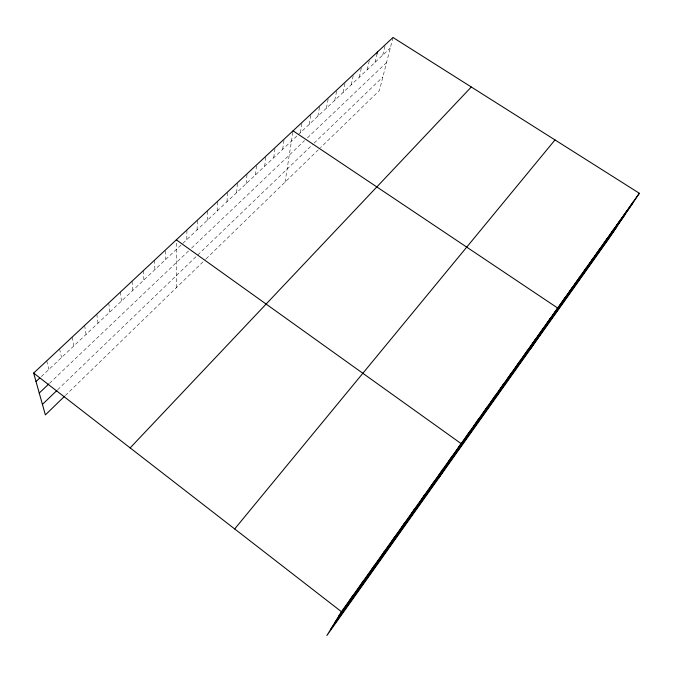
<?xml version="1.0" encoding="UTF-8"?>
<svg xmlns="http://www.w3.org/2000/svg" width="673" height="673" viewBox="0 0 673 673"><rect width="100%" height="100%" fill="white"/><g stroke="black" fill="none" stroke-linecap="round" stroke-linejoin="round"><path stroke-width="0.5" stroke-dasharray="3.37 2.52" d="M176.326 287.724L176.334 240.791M186.783 239.596L186.943 229.914M197.071 229.914L197.382 220.172M207.191 220.391L207.654 210.582M217.152 211.011L217.749 201.143M226.952 201.791L227.693 191.864M236.602 192.705L237.476 182.728M246.099 183.763L247.1 173.735M255.454 174.955L256.463 165.894M264.657 166.29L265.911 156.17M273.726 157.751L275.097 147.589M282.66 149.347L284.141 139.143M285.083 182.097L292.89 131.849M300.394 132.657L302.093 122.385M309.185 124.379L310.993 114.073M317.841 116.227L319.566 106.923M326.38 108.193L328.205 98.771M334.784 100.277L336.693 90.83M343.062 92.487L345.064 83.015M351.222 84.806L353.51 74.358M359.264 77.235L361.645 66.77M367.189 69.773L369.427 60.242M375.004 62.421L377.082 53.823M382.701 55.169L385.091 45.604M392.998 37.486L379.395 90.502L320.483 147.715M65.357 395.497L205.358 259.526M206.081 258.819L318.295 149.835M57.642 389.76L312.609 144.544M314.106 143.097L382.861 76.966M49.566 383.24L188.726 250.81M191.603 248.068L304.533 140.598M307.41 137.872L386.571 62.53M41.314 376.544L297.416 135.458M298.156 134.76L390.298 48.019M46.74 360.854L48.868 369.427M59.594 348.85L61.495 357.54M72.213 337.064L73.895 345.872M84.613 325.488L86.077 334.405M96.786 314.114L98.048 323.133M108.748 302.943L109.808 312.062M120.501 291.964L121.376 301.176M132.051 281.179L132.741 290.475M143.408 270.571L143.913 279.96M154.571 260.148L154.899 269.612M165.558 250.861L165.701 259.442"/><path stroke-width="1.01" d="M377.082 53.823L377.545 51.914M639.35 193.277L341.438 611.707L326.893 635.514L608.72 238.831L639.35 193.277L392.998 37.486L33.65 373.078L45.369 414.913L64.625 396.212M349.371 601.241L352.492 596.177M360.055 586.225L363.336 580.95M370.537 571.503L373.969 566.018M380.817 557.059L384.392 551.372M390.904 542.884L394.622 537.004M400.805 528.97L404.658 522.904M410.522 515.316L414.509 509.074M420.07 501.907L424.175 495.496M429.441 488.741L433.664 482.171M438.645 475.803L442.985 469.081M447.68 463.1L452.13 456.235M438.51 478.41L461.123 443.608L176.334 239.824M465.287 438.359L469.947 431.216M473.868 426.312L478.621 419.035M482.297 414.467L487.143 407.064M490.583 402.824L495.513 395.303M498.727 391.375L503.749 383.736M506.735 380.119L511.842 372.371M514.618 369.048L519.792 361.199M522.366 358.162L527.615 350.212M529.988 347.445L535.313 339.402M537.491 336.912L542.884 328.777M544.869 326.54L550.329 318.312M530.097 349.497L557.656 308.024L293.049 130.823M559.499 305.988L565.076 297.601M566.742 295.809L572.378 287.337M573.867 285.789L579.562 277.251M580.883 275.93L586.637 267.316M587.79 266.23L593.594 257.549M594.587 256.682L600.442 247.933M601.283 247.277L607.181 238.469M607.87 238.015L613.818 229.148M614.356 228.896L620.346 219.97M620.75 219.92L626.782 210.935M627.043 211.07L633.108 202.043M330.527 629.558L616.518 227.238M338.477 616.544L633.251 202.354M334.464 623.122L624.855 214.838M234.684 528.944L554.989 139.934M130.167 447.907L471.285 86.994M42.424 404.397L56.894 390.483M39.244 393.057L48.835 383.938M36.014 381.532L39.8 377.965M33.65 373.078L341.438 611.707"/></g></svg>
